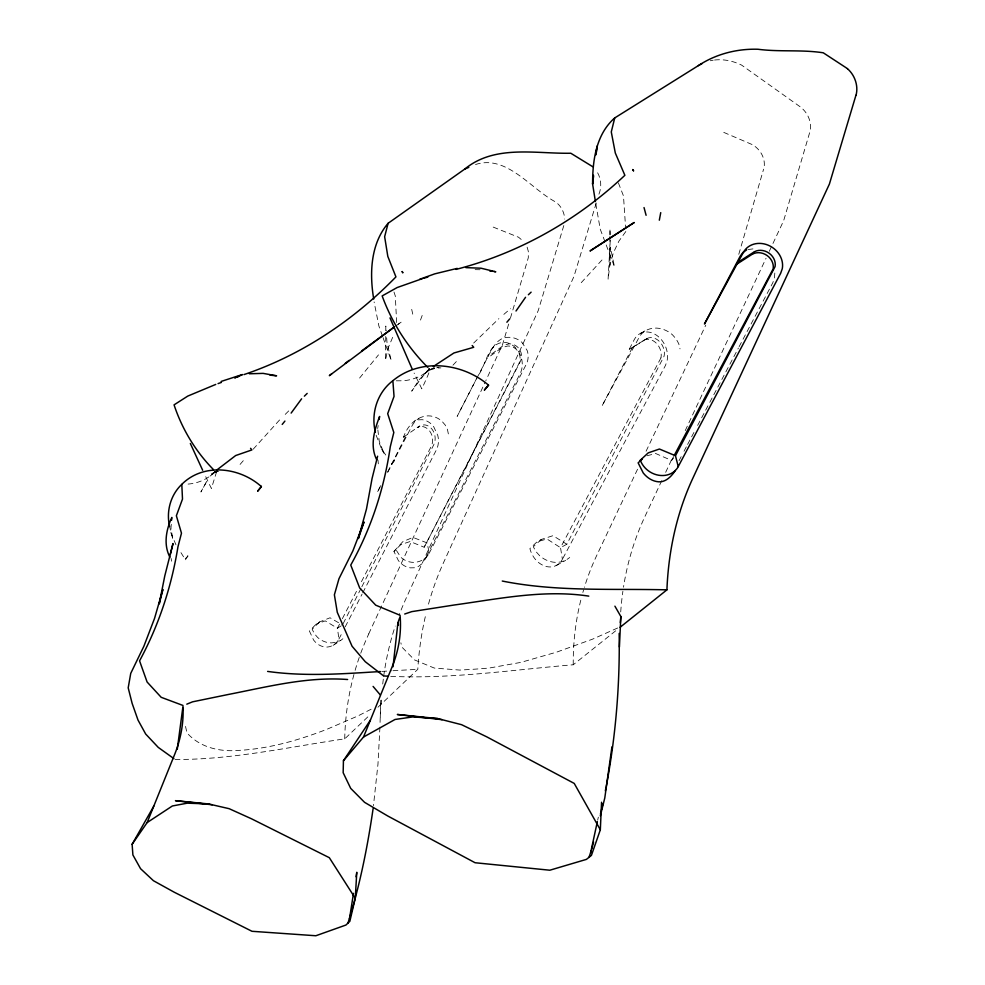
<?xml version="1.0" encoding="UTF-8"?>
<svg xmlns="http://www.w3.org/2000/svg" width="985" height="985" viewBox="0 0 985 985"><rect width="100%" height="100%" fill="white"/><g stroke="black" fill="none" stroke-linecap="round" stroke-linejoin="round"><path stroke-width="0.74" stroke-dasharray="4.92 3.69" d="M380.272 717.068L380.739 700.064L379.976 725.637M609.937 236.499L609.789 265.507L608.09 279.297L610.257 240.254M609.949 234.972L609.974 228.865L610.121 234.553M385.738 336.464L385.541 360.288L387.844 348.665L393.963 334.297M385.788 330.504L385.825 326.035L386.157 330.628M379.927 727.115L377.969 764.163L373.463 805.644M774.801 273.054L774.395 278.238L772.757 282.843L739.132 346.658M171.292 524.266L170.959 528.366L172.991 539.842L170.023 528.489M377.686 428.524L378.166 425.508M597.686 820.148L598.326 817.168M738.775 254.327L763.597 169.174M508.654 324.053L502.559 344.504L485.839 380.678M510.402 318.217L528.305 257.713L528.305 251.274L527.098 247.075M563.826 225.516L538.241 310.558L406.128 598.277A338.877 288.47 46.4 0 0 399.245 614.788M596.257 203.021L573.91 276.6L443.509 562.694A334.371 269.164 61.5 0 0 428.266 604.975M598.942 194.193C602.155 186.19 600.985 176.647 595.666 169.839M216.651 471.618L211.393 488.474L204.511 474.167M660.947 357.887L560.527 547.685L562.398 559.283A21.399 16.831 65.3 0 1 545.037 566.141A21.399 16.831 65.3 0 1 529.893 548.596L537.071 541.787L541.418 539.411L552.979 535.692L566.831 544.237L664.099 356.164A13.765 10.823 65.3 0 0 659.642 341.66A13.765 10.823 65.3 0 0 647.022 338.495L629.206 349.343L634.254 339.628A21.374 16.819 65.3 0 1 656.108 334.949A21.374 16.819 65.3 0 1 667.079 360.842L665.466 365.447L562.398 559.283M420.496 320.076L423.402 312.122M368.735 633.86L485.186 382.069M661.76 480.655L644.806 516.805A318.463 267.452 51.3 0 0 623.493 587.22M665.663 472.32L672.841 457.028M685.228 430.605L766.059 258.218M769.31 251.261L783.654 220.677L809.768 132.236A22.261 18.69 51.3 0 0 799.98 106.663L741.643 65.133A52.242 43.882 51.3 0 0 714.581 60.036M637.554 469.242L596.873 555.146A314.289 273.251 33.8 0 0 584.376 587.343M646.074 451.241L705.777 325.148M387.536 472.111L406.079 435.518L403.554 437.143C407.125 426.296 416.199 416.335 428.192 415.842A18.333 16.006 27.9 0 1 441.957 421.248L445.232 425.064L447.449 429.497L448.434 434.262M380.666 485.667L377.23 492.451L380.764 485.704M343.174 623.616L361.15 588.131M361.84 586.764L433.745 444.814C436.17 439.852 435.419 433.732 432.144 429.349A10.934 8.803 61.5 0 0 424.794 424.904L422.122 425.015L417.111 427.588L422.269 426.53A10.934 8.803 61.5 0 1 429.62 430.974C432.895 435.37 433.646 441.477 431.221 446.439L360.707 583.132M477.257 377.181L457.163 416.372L487.058 358.429C491.921 349.589 496.588 337.055 508.802 337.301A17.004 14.849 27.9 0 1 522.038 342.485L527.234 350.623A21.732 18.986 27.9 0 1 526.335 364.167L429.275 553.053L424.523 560.096L520.314 373.253C523.971 365.583 522.296 356.238 517.223 349.613A18.333 14.75 61.5 0 0 505.354 342.411C487.723 341.438 486.221 365.398 477.947 375.839M339.554 624.133L337.436 628.233L338.926 639.043C336.328 644.141 330.862 647.625 325.05 647.022A17.004 13.679 61.5 0 1 313.624 640.102L309.401 631.028L316.136 624.158L319.608 621.917L330.037 617.78L342.485 624.982M342.374 618.666L357.887 588.599M338.926 639.043L342.423 632.247M345.23 626.805L362.061 594.164M362.763 592.81L436.49 449.689A21.732 17.496 61.5 0 0 437.869 435.678L433.646 426.616A17.004 13.679 61.5 0 0 422.22 419.696L418.059 419.869L414.192 421.334M421.949 563.752L418.563 566.363L414.587 567.766L410.289 567.852A18.333 14.75 61.5 0 1 398.408 560.65L393.938 551.428L400.796 544.643L410.154 541.528L424.178 547.229L518.775 363.884C521.262 359.106 520.154 352.987 516.226 349.318A10.934 9.554 27.9 0 0 507.718 345.981L501.931 347.631L487.058 358.429M647.01 338.458L632.358 347.619L601.995 405.992L639.4 336.821C642.86 330.726 649.928 327.771 656.749 328.103A23.184 20.156 33.8 0 1 672.349 334.691L676.153 338.926L678.763 343.765L680.019 348.875M387.807 472.221L412.469 425.015L415.202 421.211L418.908 418.293M679.022 460.734L681.164 456.658M684.021 451.228L686.89 445.786M687.604 444.432L694.757 430.851M697.626 425.421L709.077 403.702M709.791 402.336L738.418 348.025M646.96 455.772L655.702 453.519L671.561 460.463L673.715 456.4M491.109 350.155L493.497 346.634M393.938 551.428L402.816 541.664L412.937 537.404L427.084 542.907L429.275 553.053C426.283 558.643 420.3 562.213 413.971 562.386A17.004 14.849 27.9 0 1 400.735 557.19L395.539 549.064M424.178 547.229L520.24 361.729C522.727 356.939 521.607 350.832 517.691 347.163A10.934 9.554 27.9 0 0 509.171 343.814L503.384 345.464L488.523 356.274M625.832 231.512L618.875 241.214L613.396 252.751L609.789 265.507L610.429 247.383L614.529 266.972L605.541 243.209M187.889 555.466L185.463 559.874L180.033 551.144M394.382 460.709L391.808 464.12L391.217 462.95L394.382 460.709L394.32 459.65M253.207 449.185L280.799 418.613M359.599 378.043L378.486 354.871M671.561 460.463L673.506 458.099M243.295 460.697L239.564 465.006M581.236 282.67L603.165 258.698M456.338 361.594L452.213 365.964M428.586 369.954L419.142 379.779L411.705 391.168C432.908 362.652 434.742 361.002 421.802 388.829L414.106 373.056M285.219 414.389L289.627 410.006M473.674 343.026L498.89 318.635M319.608 621.917L312.171 629.243L314.387 633.687L317.662 637.492A18.333 16.006 27.9 0 0 331.428 642.897L336.279 642.282L340.712 640.447L344.418 637.541M175.084 759.472C232.288 759.817 288.408 747.073 344.738 738.849L370.2 714.617M377.944 707.242L417.8 669.308A334.371 269.164 61.5 0 1 425.976 613.852M503.84 314.387L510.464 308.687M541.418 539.411L533.304 546.712L535.914 551.551L539.718 555.786A23.184 20.156 33.8 0 0 555.318 562.373L560.748 562.029L565.661 560.366L569.724 557.51M215.222 471.261C207.712 479.793 196.101 484.152 184.848 484.226M185.291 558.63L187.975 556.439M390.725 676.35C451.807 679.133 512.508 669.825 573.233 664.776L617.669 629.23M210.039 476.112L215.85 471.778M395.65 326.047L401.917 321.639L398.149 324.262M403.554 437.143L419.622 425.951M341.229 625.795L337.436 628.233L325.222 620.882L316.136 624.158M333.078 645.372L340.712 640.447M423.981 373.918L434.213 367.467M215.875 471.569L211.098 473.982L219.938 470.67M640.533 333.324L646.406 330.11M629.206 349.343L632.358 347.619M566.831 544.237L560.527 547.685L546.971 538.98L537.071 541.787M556.131 565.575L565.661 560.366M371.123 709.212L358.109 715.873L326.786 729.343C298.443 740.301 268.757 748.846 238.272 750.422C219.618 751.974 199.659 747.393 186.99 732.852L184.724 723.027M431.75 368.907L426.579 371.111L439.051 367.196L436.724 367.848M617.644 627.999L592.502 639.179L556.611 652.144L520.856 662.388L489.052 668.076L474.856 669.172L459.884 670.083L434.262 668.052L414.451 659.888L401.831 647.034L400.87 642.786M475.521 164.532C506.561 154.239 530.743 188.886 555.589 201.937C561.044 205.84 564.442 212.366 564.664 219.064M748.071 249.537L753.316 248.848M216.811 471.544L214.607 471.889L217.648 471.606M380.321 704.176L381.269 704.078A338.877 288.47 46.4 0 1 381.429 700.089M434.385 368.267L432.058 368.427L440.911 367.873M381.761 671.438L391.501 670.797M393.003 670.711L417.8 669.308M475.127 269.644L480.2 269.742M396.241 380.813L402.914 380.776A60.639 50.924 51.3 0 0 426.554 372.145M493.202 227.092L518.516 237.213L523.626 241.46M723.766 132.384L752.466 144.684A22.384 19.466 33.8 0 1 763.67 169.198M427.552 367.183L429.595 369.129M376.135 435.235L381.552 448.951L386.391 455.956M381.552 448.951L384.224 453.851L379.25 441.255L377.858 429.94M170.762 532.614L175.958 544.791M618.395 182.915L623.48 195.941L625.647 228.446M605.024 241.817L600.259 229.234L595.642 203.021M393.988 292.028L395.281 295.919L396.709 323.56M382.5 336.131L378.893 326.023L374.103 301.939M383.017 337.572L391.254 360.67L387.031 342.891L386.588 336.759M412.752 314.166L411.176 306.914M171.058 558.335L171.624 561.204M377.994 460.143L378.326 463.824M710.284 60.762A52.242 43.882 51.3 0 1 713.152 60.22M620.722 611.931A318.463 267.452 51.3 0 1 622.889 591.295M573.245 664.776A314.289 273.251 33.8 0 1 581.113 598.929M582.861 592.465A314.289 273.251 33.8 0 1 583.6 589.892M643.87 340.207A13.765 10.823 65.3 0 1 656.503 343.383A13.765 10.823 65.3 0 1 660.96 357.887M382.734 684.033A338.877 288.47 46.4 0 1 383.473 677.926M383.67 676.399A338.877 288.47 46.4 0 1 395.231 626.091M344.713 738.836A334.371 292.077 27.9 0 1 354.711 671.77M355.129 670.329A334.371 292.077 27.9 0 1 360.239 654.631M360.744 653.227A334.371 292.077 27.9 0 1 368.784 633.872M206.764 481.308L200.977 491.884L206.764 481.308"/><path stroke-width="1.48" d="M370.409 720.109L343.433 760.74L343.162 772.708L350.697 788.369L364.561 802.332L387.794 816.011L475.078 862.737L549.815 870.211L586.407 859.388L591.431 855.374L600.333 829.789L601.564 802.246M619.417 646.997L620.846 616.511L614.911 606.169M153.758 806.173L132.125 844.28L132.889 854.943L140.559 868.684L153.451 880.725L174.246 892.225L251.988 931.293L315.853 935.75L345.932 925.038L349.847 921.307L355.265 898.246L356.779 872.279L356.065 876.785M171.612 520.166L171.833 517.433C166.108 529.819 163.325 544.643 169.937 557.264M620.328 622.619L620.846 616.511M593.524 175.268L592.613 184.06L595.408 201.568M393.027 666.759L397.915 622.692L399.528 618.174M593.499 176.475L592.613 184.06C592.527 160.567 596.048 134.292 614.738 117.929L698.365 65.626C715.873 54.015 737.014 48.622 757.945 49.25C779.615 52.106 801.495 49.447 823.263 52.796L847.506 68.654M596.171 153.709L597.07 146.125L595.925 154.842M177.263 749.289L182.742 708.018M611.944 746.852L604.79 797.948L600.333 815.851M373.106 808.587C367.491 847.309 359.747 885.872 347.927 923.191M349.478 918.919L353.48 893.346M379.139 419.475L379.619 416.458C374.312 430.137 369.683 446.045 376.812 459.97M659.322 220.197L660.738 212.637M602.241 806.666L602.82 803.698M605.344 790.869L606.107 786.953M159.275 603.571L164.778 575.917L173.003 543.548L170.282 554.481M590.569 852.985L597.353 821.65M606.341 785.907C615.773 735.696 619.984 684.501 619.159 633.429M600.493 813.942L601.133 811.147M614.738 117.929L611.279 131.928L615.317 153.032L624.872 175.305C577.469 220.086 519.157 253.194 455.907 269.422M377.624 456.19L372.059 478.55L366.482 508.999L358.343 538.586L364.019 521.976L352.901 550.849L338.975 578.712L334.383 594.805L337.276 612.313L352.064 646.234L365.287 661.735L383.645 675.944L387.893 676.19M159.311 603.719L160.949 597.193M161.269 595.9L162.894 589.449L154.546 618.383L143.859 646.295L130.734 673.383L128.198 687.85L132.125 703.352L138.011 720.072L145.681 734.034L158.265 747.406L173.889 758.61M601.453 809.756L601.983 807.7M592.65 166.662L570.808 153.241C535.483 153.906 494.765 144.389 464.785 169.051L388.102 223.299L384.642 236.708L387.819 256.42L395.933 276.896C353.48 320.371 301.681 355.142 243.923 374.596M591.382 850.4L588.956 857.406M591.739 849.008L593.561 842.064M855.928 95.299L829.395 184.084L692.738 478.464A314.289 247.198 65.3 0 0 666.919 589.843L620.07 627.31M132.125 844.28L147.147 822.573L175.071 753.402C181.006 738.196 183.936 721.746 182.927 705.432L161.183 697.306L147.097 682.002L139.562 660.861A451.253 384.138 46.4 0 0 177.94 546.872L181.474 533.168L176.364 515.758L182.496 499.075L181.794 484.115M343.433 760.74L363.502 737.051L392.621 665.589C398.888 649.669 401.597 632.321 400.058 615.268L375.716 605.172L359.685 587.983L350.746 565.058A421.826 354.268 51.3 0 0 390.269 446.771L393.815 432.489L387.684 413.675L394.037 396.401L392.855 380.493M640.324 460.254A21.399 18.604 33.8 0 0 658.669 475.238A21.399 18.604 33.8 0 0 678.259 466.619L675.464 455.735L775.072 266.59A13.765 11.968 33.8 0 0 769.162 253.244A13.765 11.968 33.8 0 0 754.498 251.717M678.234 466.607L780.662 273.288L782.287 268.696A21.374 18.592 33.8 0 0 768.263 245.228A21.374 18.592 33.8 0 0 743.441 252.32M743.416 252.295L704.472 324.003L740.228 256.149L742.973 252.468L746.63 249.931M674.442 455.045L773.114 268.954A13.765 11.968 33.8 0 0 767.216 255.607A13.765 11.968 33.8 0 0 752.54 254.081M516.017 311.001L525.547 297.298M291.129 413.084L301.607 398.814M388.102 223.299C370.508 243.886 369.412 273.424 373.721 299.021M261.394 486.565L257.713 491.109L261.394 486.565L260.754 486.122M528.379 294.749L531.112 292.163M284.911 421.087L282.202 424.424M181.462 484.657C170.294 495.467 165.948 512.151 169.789 527.123M304.365 396.167L307.172 393.421M509.701 318.906L506.881 322.23M675.341 470.485C671.179 476.838 664.776 483.438 656.416 481.505A23.184 18.235 65.3 0 1 643.242 472.972L638.132 462.851L642.343 459.022M488.498 385.135L484.435 390.023L488.498 385.135C462.568 362.874 421.124 357.961 393.606 380.112M392.412 381.072C377.095 393.027 370.766 413.663 375.408 432.341M640.275 460.266L648.204 452.891L659.421 449.025L675.464 455.735M216.86 469.956L235.674 455.538L251.901 449.923L250.559 448.31M331.662 373.857L329.335 375.667L394.394 326.897M345.304 363.293L349.158 360.387M182.397 483.758C204.043 462.753 239.835 467.333 261.16 486.418M361.569 350.98L394.172 327.106M433.301 366.506L453.913 352.987L473.736 347.286L472.172 345.501M147.147 822.573L172.375 805.976L187.285 803.169L208.574 803.945L229.148 808.685L251.434 818.757L329.322 857.689L355.265 898.246M738.147 262.195L754.473 251.692M736.189 264.559L752.528 254.056M363.502 737.051L395.034 719.469L412.912 716.908L437.894 718.607L461.608 724.701L486.75 736.842L574.23 783.42L600.333 829.789M464.785 169.051L468.811 167.351M186.793 704.164L192.58 701.825L228.52 694.437C267.735 686.779 307.406 676.449 347.619 679.515M241.978 374.928L234.639 377.858L238.604 376.479M419.721 279.26L434.717 273.867L457.212 268.388M215.752 384.421L187.79 396.081L174.062 404.86C182.053 429.029 195.535 451.376 213.413 469.537M218.042 383.608L221.416 382.414M404.712 614.012L411.73 611.636L454.405 604.975C498.804 598.843 544.015 589.301 588.784 596.122M221.145 381.429L242.408 374.522M422.553 278.583L397.152 287.546L382.155 295.919C391.87 322.612 407.556 347.028 427.552 367.183M424.006 278.152L427.859 277.08M380.37 671.536C342.866 673.838 304.993 676.707 267.612 671.413M249.353 373.783L263.106 373.377L276.588 375.802L270.013 375.162M666.919 589.843C612.017 588.488 556.451 591.948 502.264 581.039M465.88 267.637L481 268.203L495.763 271.798L493.928 271.515M208.574 803.945L175.453 800.682L212.218 804.782M437.894 718.607L397.337 714.482L442.093 719.69M489.73 270.924L492.525 271.318M487.747 384.913L488.511 385.406M373.093 686.422L380.21 694.831M412.075 368.772L389.986 317.921M202.676 470.288L190.339 443.472M646.098 215.296L644.03 207.564M397.915 622.692L398.482 625.143M698.365 65.626A52.242 43.882 51.3 0 1 702.071 63.594M847.469 68.716A22.384 17.607 65.3 0 1 855.99 95.336M402.175 271.577L402.779 272.685L402.175 271.577M632.801 169.605L633.527 170.799L632.801 169.605M592.305 249.464L590.027 250.99L634.229 222.511L592.305 249.464"/></g></svg>
